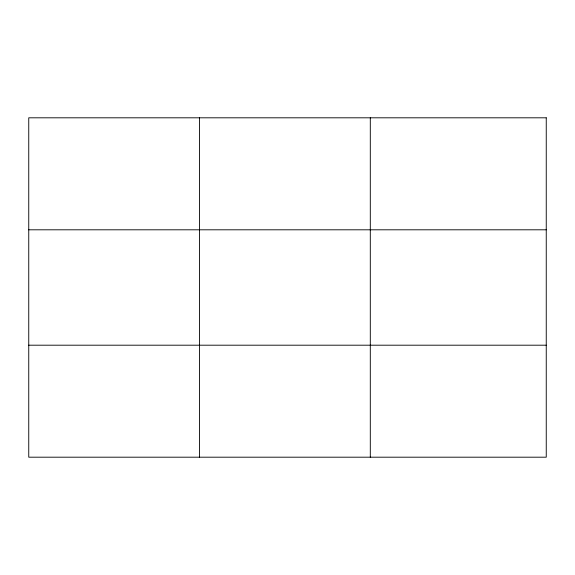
<?xml version="1.0" encoding="UTF-8"?>
<svg xmlns="http://www.w3.org/2000/svg" width="575" height="575" viewBox="0 0 575 575"><rect width="100%" height="100%" fill="white"/><g stroke="black" fill="none" stroke-linecap="round" stroke-linejoin="round"><path stroke-width="0.86" d="M199.525 117.81L199.525 457.19M370.3 117.81L370.3 457.19M28.75 229.806L546.25 229.806M28.75 345.194L546.25 345.194M546.25 117.81L546.25 457.19L28.75 457.19L28.75 117.81L546.25 117.81"/></g></svg>
